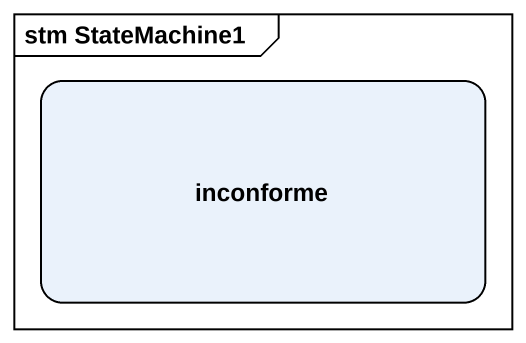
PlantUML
@startuml
mainframe stm StateMachine1
hide empty description
state inconforme
@enduml
